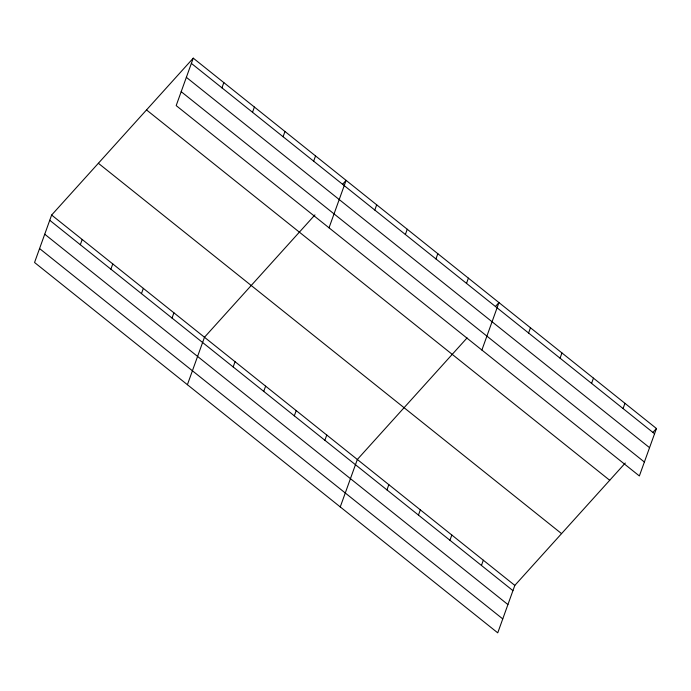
<?xml version="1.0" encoding="UTF-8"?>
<svg xmlns="http://www.w3.org/2000/svg" width="691" height="691" viewBox="0 0 691 691"><rect width="100%" height="100%" fill="white"/><g stroke="black" fill="none" stroke-linecap="round" stroke-linejoin="round"><path stroke-width="1.04" d="M193.255 58.156L176.179 105.602L639.365 475.952L656.45 428.506L193.255 58.156L51.635 215.048L34.55 262.494L497.745 632.844L514.821 585.398L625.295 463.022M80.32 244.726L82.203 239.483M110.888 269.17L112.771 263.927M141.456 293.606L143.348 288.372M221.941 87.835L223.832 82.6M172.033 318.05L173.916 312.816M252.517 112.279L254.4 107.045M187.399 384.706L204.484 337.26L314.958 214.884M283.085 136.723L284.968 131.489M233.169 366.938L235.052 361.704M313.654 161.167L315.545 155.933M263.746 391.382L265.629 386.148M329.028 227.823L346.113 180.368L342.572 184.298M294.314 415.827L296.197 410.592M374.798 210.055L376.681 204.812M324.882 440.271L326.765 435.028M405.367 234.499L407.249 229.257M340.257 506.926L357.342 459.472L467.099 337.89M435.935 258.935L437.826 253.701M386.951 489.893L388.834 484.659M466.511 283.379L468.394 278.145M418.444 515.08L420.335 509.846M481.886 350.035L498.962 302.589L495.421 306.51M449.945 540.267L451.828 535.024M528.58 333.01L530.463 327.776M481.446 565.445L483.329 560.211M560.073 358.188L561.956 352.954M591.574 383.375L593.457 378.141M623.066 408.562L624.949 403.319M652.909 432.428L656.45 428.506M191.372 63.391L654.567 433.741M186.354 77.323L649.549 447.673M181.189 91.678L644.383 462.029M146.518 109.929L609.712 480.28M98.372 163.275L561.558 533.625M51.635 215.048L514.821 585.398M49.743 220.282L512.938 590.632M44.734 234.214L507.92 604.565M39.568 248.561L502.754 618.911"/></g></svg>
